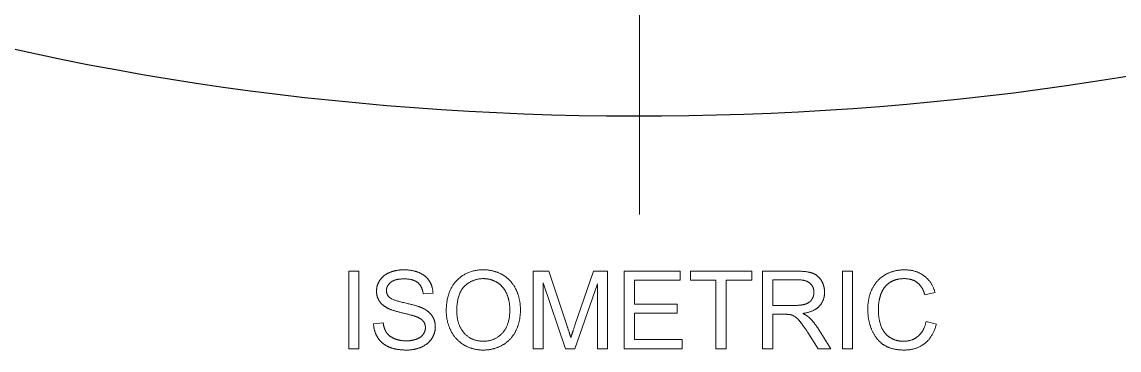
# Model space of a CAD drawing. Header units: millimetres. Extents: x -205 to 205, y -139 to 139.
# Drawn here: x 88.19 to 121.6, y 40.57 to 50.56 of the extents above; entities that cross this region are included whole.
import ezdxf

# ---------------------------------------------------------------- set-up
doc = ezdxf.new("R2010")
doc.units = ezdxf.units.MM
doc.linetypes.add('ACAD_ISO04W100', pattern=[30, 24, -3, 0, -3])
for name, color, linetype, lineweight in [('center', 7, 'ACAD_ISO04W100', 13), ('dimensions', 7, 'Continuous', 18), ('visible', 7, 'Continuous', 30)]:
    doc.layers.add(name, color=color, linetype=linetype, lineweight=lineweight)

msp = doc.modelspace()

# ---------------------------------------------------------------- linework, layer by layer
at = {"layer": 'center'}
msp.add_line((107, 44.7), (107, 105.3), dxfattribs=at)
at = {"layer": 'dimensions'}
for p, q in [((98.141, 42.972), (98.141, 40.61)), ((98.454, 42.972), (98.141, 42.972)), ((98.454, 40.61), (98.454, 42.972)), ((103.763, 42.972), (103.763, 40.61)), ((104.233, 42.972), (103.763, 42.972)), ((104.792, 41.3), (104.233, 42.972)), ((105.597, 42.972), (105.031, 41.329)), ((106.017, 42.972), (105.597, 42.972)), ((106.017, 40.61), (106.017, 42.972)), ((106.528, 42.972), (106.528, 40.61)), ((108.236, 42.972), (106.528, 42.972)), ((108.236, 42.694), (108.236, 42.972)), ((108.545, 42.972), (108.545, 42.694)), ((110.418, 42.972), (108.545, 42.972)), ((110.418, 42.694), (110.418, 42.972)), ((110.743, 42.972), (110.743, 40.61)), ((111.79, 42.972), (110.743, 42.972)), ((113.175, 42.972), (113.175, 40.61)), ((113.487, 42.972), (113.175, 42.972)), ((113.487, 40.61), (113.487, 42.972)), ((104.064, 42.621), (104.747, 40.61)), ((104.064, 40.61), (104.064, 42.621)), ((105.029, 40.61), (105.716, 42.587)), ((105.716, 42.587), (105.716, 40.61)), ((106.84, 42.694), (108.236, 42.694)), ((106.84, 41.97), (106.84, 42.694)), ((108.545, 42.694), (109.324, 42.694)), ((109.324, 42.694), (109.324, 40.61)), ((109.636, 42.694), (110.418, 42.694)), ((109.636, 40.61), (109.636, 42.694)), ((111.056, 41.93), (111.056, 42.711)), ((111.056, 42.711), (111.803, 42.711)), ((100.408, 42.284), (100.708, 42.307)), ((115.688, 42.252), (115.996, 42.325)), ((108.147, 41.97), (106.84, 41.97)), ((108.147, 41.693), (108.147, 41.97)), ((111.728, 41.93), (111.056, 41.93)), ((106.84, 41.693), (108.147, 41.693)), ((106.84, 40.889), (106.84, 41.693)), ((111.056, 41.659), (111.418, 41.659)), ((111.056, 40.61), (111.056, 41.659)), ((116.036, 41.36), (115.724, 41.438)), ((99.193, 41.395), (98.898, 41.369)), ((112.119, 41.102), (112.432, 40.61)), ((112.825, 40.61), (112.414, 41.253)), ((108.291, 40.889), (106.84, 40.889)), ((108.291, 40.61), (108.291, 40.889)), ((98.141, 40.61), (98.454, 40.61)), ((103.763, 40.61), (104.064, 40.61)), ((104.747, 40.61), (105.029, 40.61)), ((105.716, 40.61), (106.017, 40.61)), ((106.528, 40.61), (108.291, 40.61)), ((109.324, 40.61), (109.636, 40.61)), ((110.743, 40.61), (111.056, 40.61)), ((112.432, 40.61), (112.825, 40.61)), ((113.175, 40.61), (113.487, 40.61))]:
    msp.add_line(p, q, dxfattribs=at)
for points in [[(99.09, 42.696), (99.192, 42.852), (99.386, 42.932)], [(99.386, 42.932), (99.581, 43.013), (99.82, 43.013)], [(99.82, 43.013), (100.083, 43.013), (100.283, 42.928)], [(100.283, 42.928), (100.484, 42.844), (100.592, 42.679)], [(101.426, 42.682), (101.742, 43.014), (102.242, 43.014)], [(102.242, 43.014), (102.569, 43.014), (102.831, 42.858)], [(102.831, 42.858), (103.094, 42.702), (103.232, 42.422)], [(111.79, 42.972), (112.106, 42.972), (112.271, 42.909)], [(112.271, 42.909), (112.435, 42.845), (112.533, 42.684)], [(114.089, 42.453), (114.23, 42.728), (114.49, 42.87)], [(114.49, 42.87), (114.75, 43.013), (115.063, 43.013)], [(115.063, 43.013), (115.418, 43.013), (115.659, 42.832)], [(115.659, 42.832), (115.901, 42.652), (115.996, 42.325)], [(98.988, 42.362), (98.988, 42.541), (99.09, 42.696)], [(99.42, 42.633), (99.29, 42.529), (99.29, 42.383)], [(99.833, 42.737), (99.549, 42.737), (99.42, 42.633)], [(100.245, 42.623), (100.105, 42.737), (99.833, 42.737)], [(100.408, 42.284), (100.384, 42.508), (100.245, 42.623)], [(100.592, 42.679), (100.7, 42.515), (100.708, 42.307)], [(101.111, 41.761), (101.111, 42.349), (101.426, 42.682)], [(101.672, 42.517), (101.433, 42.289), (101.433, 41.756)], [(102.243, 42.745), (101.911, 42.745), (101.672, 42.517)], [(102.665, 42.627), (102.477, 42.745), (102.243, 42.745)], [(102.95, 42.293), (102.852, 42.508), (102.665, 42.627)], [(112.188, 42.603), (112.066, 42.711), (111.803, 42.711)], [(112.309, 42.328), (112.309, 42.495), (112.188, 42.603)], [(112.533, 42.684), (112.632, 42.523), (112.632, 42.328)], [(113.948, 41.809), (113.948, 42.178), (114.089, 42.453)], [(114.601, 42.615), (114.419, 42.484), (114.344, 42.264)], [(115.057, 42.745), (114.784, 42.745), (114.601, 42.615)], [(115.45, 42.628), (115.294, 42.745), (115.057, 42.745)], [(115.688, 42.252), (115.606, 42.51), (115.45, 42.628)], [(99.071, 42.068), (98.988, 42.199), (98.988, 42.362)], [(99.29, 42.383), (99.29, 42.255), (99.382, 42.173)], [(99.382, 42.173), (99.472, 42.091), (99.853, 42.005)], [(103.047, 41.79), (103.047, 42.078), (102.95, 42.293)], [(103.232, 42.422), (103.37, 42.143), (103.37, 41.788)], [(112.063, 41.974), (112.184, 42.019), (112.246, 42.116)], [(112.246, 42.116), (112.309, 42.214), (112.309, 42.328)], [(112.632, 42.328), (112.632, 42.077), (112.469, 41.904)], [(114.344, 42.264), (114.27, 42.044), (114.27, 41.811)], [(99.324, 41.848), (99.154, 41.936), (99.071, 42.068)], [(99.78, 41.7), (99.454, 41.778), (99.324, 41.848)], [(99.853, 42.005), (100.234, 41.919), (100.376, 41.854)], [(100.376, 41.854), (100.582, 41.759), (100.68, 41.613)], [(101.246, 41.171), (101.111, 41.45), (101.111, 41.761)], [(102.819, 41.086), (103.047, 41.334), (103.047, 41.79)], [(103.37, 41.788), (103.37, 41.429), (103.225, 41.145)], [(111.728, 41.93), (111.942, 41.93), (112.063, 41.974)], [(112.469, 41.904), (112.306, 41.732), (111.966, 41.685)], [(114.073, 41.176), (113.948, 41.471), (113.948, 41.809)], [(114.27, 41.811), (114.27, 41.509), (114.358, 41.285)], [(100.2, 41.585), (100.105, 41.622), (99.78, 41.7)], [(100.413, 41.446), (100.348, 41.529), (100.2, 41.585)], [(100.477, 41.252), (100.477, 41.363), (100.413, 41.446)], [(100.68, 41.613), (100.779, 41.467), (100.779, 41.277)], [(101.433, 41.756), (101.433, 41.329), (101.662, 41.083)], [(111.592, 41.648), (111.539, 41.659), (111.418, 41.659)], [(111.735, 41.585), (111.665, 41.63), (111.592, 41.648)], [(111.894, 41.427), (111.805, 41.54), (111.735, 41.585)], [(112.119, 41.102), (111.982, 41.314), (111.894, 41.427)], [(111.966, 41.685), (112.09, 41.625), (112.155, 41.567)], [(112.155, 41.567), (112.292, 41.442), (112.414, 41.253)], [(115.477, 40.989), (115.659, 41.14), (115.724, 41.438)], [(99.028, 40.945), (98.905, 41.132), (98.898, 41.369)], [(99.193, 41.395), (99.214, 41.218), (99.291, 41.104)], [(99.291, 41.104), (99.367, 40.991), (99.528, 40.92)], [(100.41, 41.049), (100.477, 41.142), (100.477, 41.252)], [(100.779, 41.277), (100.779, 41.089), (100.671, 40.922)], [(101.644, 40.731), (101.381, 40.892), (101.246, 41.171)], [(103.225, 41.145), (103.08, 40.862), (102.814, 40.716)], [(104.792, 41.3), (104.87, 41.066), (104.905, 40.95)], [(104.905, 40.95), (104.946, 41.079), (105.031, 41.329)], [(114.437, 40.725), (114.198, 40.881), (114.073, 41.176)], [(114.358, 41.285), (114.446, 41.06), (114.631, 40.949)], [(116.036, 41.36), (115.938, 40.974), (115.683, 40.772)], [(99.368, 40.663), (99.151, 40.757), (99.028, 40.945)], [(99.528, 40.92), (99.689, 40.85), (99.891, 40.85)], [(99.891, 40.85), (100.07, 40.85), (100.207, 40.904)], [(100.207, 40.904), (100.344, 40.957), (100.41, 41.049)], [(100.671, 40.922), (100.563, 40.755), (100.361, 40.663)], [(101.662, 41.083), (101.892, 40.837), (102.239, 40.837)], [(102.239, 40.837), (102.591, 40.837), (102.819, 41.086)], [(114.631, 40.949), (114.817, 40.837), (115.032, 40.837)], [(115.032, 40.837), (115.295, 40.837), (115.477, 40.989)], [(115.683, 40.772), (115.427, 40.57), (115.058, 40.57)], [(99.905, 40.57), (99.585, 40.57), (99.368, 40.663)], [(100.361, 40.663), (100.158, 40.57), (99.905, 40.57)], [(102.24, 40.57), (101.907, 40.57), (101.644, 40.731)], [(102.814, 40.716), (102.548, 40.57), (102.24, 40.57)], [(115.058, 40.57), (114.676, 40.57), (114.437, 40.725)]]:
    msp.add_open_spline(points, degree=2, dxfattribs=at)
at = {"layer": 'visible'}
msp.add_ellipse((107, 70.3), major_axis=(45.9, 0), ratio=0.492366, start_param=3.141593, end_param=5.497787, dxfattribs=at)

doc.saveas('drawing.dxf')
